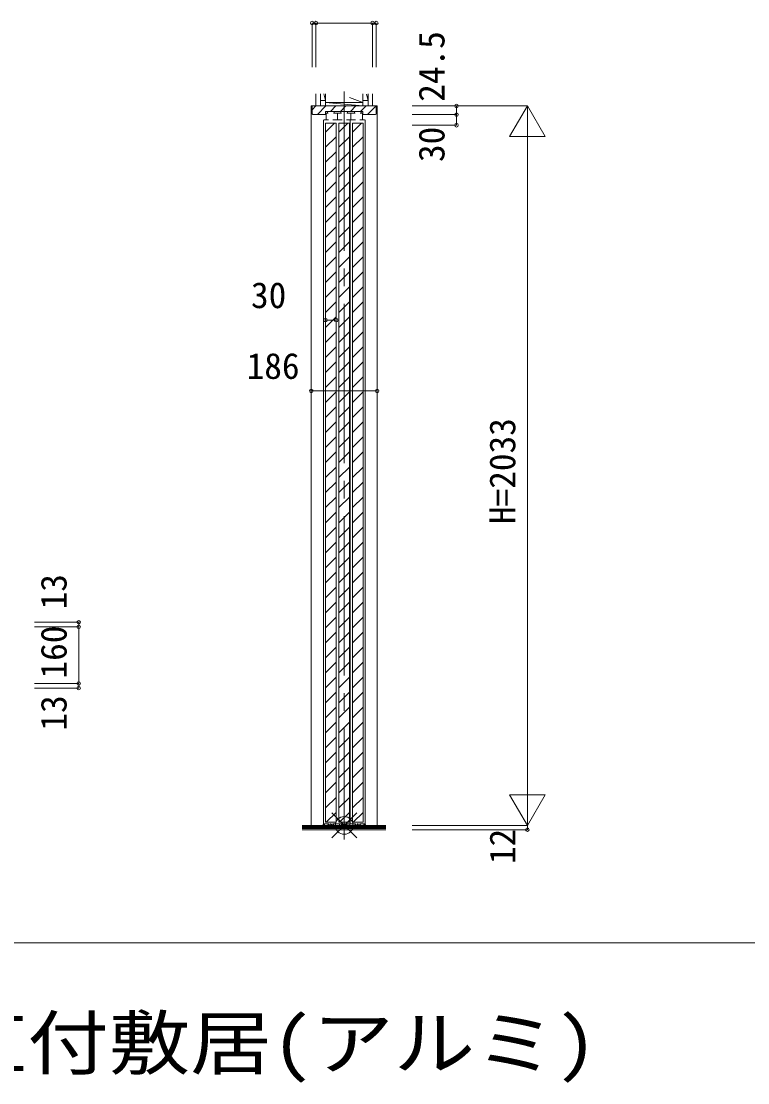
# Model space of a CAD drawing. Units: millimetres, scale not verified. Extents: x -21025 to 7656, y -14850 to 5150.
# Drawn here: x -11909 to -9858, y -11998 to -8998 of the extents above; entities that cross this region are included whole.
import ezdxf
from ezdxf.enums import TextEntityAlignment as Align

# ---------------------------------------------------------------- set-up
doc = ezdxf.new("R2010")
doc.units = ezdxf.units.MM
doc.header["$LTSCALE"] = 50
doc.linetypes.add('CHAIN2', pattern=[12, 9, -1, 1, -1])
doc.layers.add('0-0_0', color=7, linetype='Continuous')
for name, color, linetype, lineweight in [('0-1_YKK_F1', 7, 'Continuous', 9), ('0-2_YKK_IN', 7, 'Continuous', 9), ('0-4_YKK_N1', 2, 'Continuous', 9), ('0-6_YKK_C1', 4, 'Continuous', 9), ('0-7_YKK_Z1', 7, 'Continuous', 9)]:
    doc.layers.add(name, color=color, linetype=linetype, lineweight=lineweight)
doc.styles.add('ＭＳ ゴシック', font='')
doc.styles.get('ＭＳ ゴシック').set_extended_font_data('MS Gothic')

msp = doc.modelspace()

# ---------------------------------------------------------------- linework, layer by layer
at = {"layer": '0-1_YKK_F1'}
msp.add_line((-21025, -11602.5), (7475, -11602.5), dxfattribs=at)
at = {"layer": '0-2_YKK_IN'}
for p, q in [((-11032.54, -11235.14), (-10961.83, -11305.86)), ((-11032.54, -11305.86), (-10961.83, -11235.14))]:
    msp.add_line(p, q, dxfattribs=at)
msp.add_circle((-10997.19, -11270.5), 25, dxfattribs=at)
at = {"layer": '0-4_YKK_N1'}
for p, q in [((-11077.19, -9003.13), (-10917.19, -9003.13)), ((-11077.19, -9003.13), (-11077.19, -9128.13)), ((-10917.19, -9003.13), (-10917.19, -9128.13)), ((-10680.01, -9262), (-10680.01, -9237.5)), ((-10530.01, -9324.1), (-10480.01, -9237.5)), ((-10480.01, -9237.5), (-10480.01, -11270.5)), ((-10805.01, -9262), (-10680.01, -9262)), ((-10680.01, -9262), (-10680.01, -9292)), ((-10805.01, -9292), (-10680.01, -9292)), ((-10530.01, -9324.1), (-10430.01, -9324.1)), ((-11050.19, -9842.78), (-11020.19, -9842.78)), ((-11090.19, -10042.78), (-10904.19, -10042.78)), ((-11872.22, -10696.5), (-11747.22, -10696.5)), ((-11747.22, -10709.5), (-11747.22, -10696.5)), ((-11872.22, -10709.5), (-11747.22, -10709.5)), ((-11872.22, -10869.5), (-11747.22, -10869.5)), ((-11872.22, -10882.5), (-11747.22, -10882.5)), ((-10530.01, -11183.9), (-10480.01, -11270.5)), ((-10530.01, -11183.9), (-10430.01, -11183.9)), ((-10480.01, -11270.5), (-10430.01, -11183.9)), ((-10805.01, -11270.5), (-10480.01, -11270.5)), ((-10480.01, -11270.5), (-10480.01, -11282.5)), ((-10805.01, -11282.5), (-10480.01, -11282.5))]:
    msp.add_line(p, q, dxfattribs=at)
for points in [[(-11077.19, -9003.13), (-11087.69, -9003.13), (-11087.69, -9128.13)], [(-10917.19, -9003.13), (-10906.69, -9003.13), (-10906.69, -9128.13)], [(-10805.01, -9237.5), (-10480.01, -9237.5), (-10430.01, -9324.1)], [(-11747.22, -10709.5), (-11747.22, -10869.5), (-11747.22, -10882.5)]]:
    msp.add_lwpolyline(points, dxfattribs=at)
for centre in [(-11087.69, -9003.13), (-11077.19, -9003.13), (-10917.19, -9003.13), (-10906.69, -9003.13), (-10680.01, -9237.5), (-10680.01, -9262), (-10680.01, -9292), (-11050.19, -9842.78), (-11020.19, -9842.78), (-11090.19, -10042.78), (-10904.19, -10042.78), (-11747.22, -10696.5), (-11747.22, -10709.5), (-11747.22, -10869.5), (-11747.22, -10882.5), (-10480.01, -11282.5)]:
    msp.add_circle(centre, 5, dxfattribs=at)
at = {"layer": '0-6_YKK_C1'}
for p, q in [((-11090.19, -9237.5), (-11090.19, -11270.5)), ((-11087.69, -9237.5), (-11090.19, -9237.5)), ((-11087.69, -9248.04), (-11077.15, -9237.5)), ((-11087.69, -9237.5), (-11087.69, -9259.5)), ((-11062.69, -9237.5), (-11087.69, -9237.5)), ((-11072.86, -9261.5), (-11048.86, -9237.5)), ((-10931.69, -9237.5), (-11062.69, -9237.5)), ((-11036.18, -9253.1), (-11020.58, -9237.5)), ((-11007.9, -9253.1), (-10992.3, -9237.5)), ((-10979.61, -9253.1), (-10964.01, -9237.5)), ((-10951.33, -9253.1), (-10935.73, -9237.5)), ((-10906.69, -9237.5), (-10931.69, -9237.5)), ((-10931.44, -9261.5), (-10907.44, -9237.5)), ((-10906.69, -9237.5), (-10904.19, -9237.5)), ((-10906.69, -9259.5), (-10906.69, -9237.5)), ((-10904.19, -9237.5), (-10904.19, -11270.5)), ((-11085.69, -9261.5), (-11050.29, -9261.5)), ((-11057.99, -9261.7), (-11048.29, -9261.7)), ((-11050.29, -9261.5), (-11049.79, -9261)), ((-11049.79, -9253.1), (-11005.79, -9253.1)), ((-11049.79, -9261), (-11049.79, -9253.1)), ((-11048.29, -9258.2), (-11048.29, -9276.7)), ((-11042.59, -9258.2), (-11048.29, -9258.2)), ((-11044.59, -9258.2), (-11044.59, -9253.1)), ((-11044.59, -9253.1), (-11025.79, -9253.1)), ((-11027.79, -9258.2), (-11004.59, -9258.2)), ((-11025.79, -9253.1), (-11025.79, -9258.2)), ((-11016.19, -9258.2), (-11016.19, -9276.7)), ((-11006.59, -9253.1), (-11006.59, -9258.2)), ((-11005.79, -9253.1), (-10988.59, -9253.1)), ((-11005.69, -9253.1), (-10988.69, -9253.1)), ((-10989.79, -9258.2), (-10966.59, -9258.2)), ((-10988.59, -9253.1), (-10944.59, -9253.1)), ((-10987.79, -9253.1), (-10987.79, -9258.2)), ((-10978.19, -9258.2), (-10978.19, -9276.7)), ((-10968.59, -9253.1), (-10968.59, -9258.2)), ((-10968.59, -9253.1), (-10949.79, -9253.1)), ((-10951.79, -9258.2), (-10946.09, -9258.2)), ((-10949.79, -9253.1), (-10949.79, -9258.2)), ((-10946.09, -9258.2), (-10946.09, -9276.7)), ((-10936.39, -9261.7), (-10946.09, -9261.7)), ((-10944.59, -9253.1), (-10944.59, -9261)), ((-10944.59, -9261), (-10944.09, -9261.5)), ((-10944.59, -9261), (-10944.09, -9261.5)), ((-10944.09, -9261.5), (-10908.69, -9261.5)), ((-11056.19, -9276.88), (-11056.19, -11268.77)), ((-11041.39, -9276.7), (-11053.99, -9276.7)), ((-11050.19, -9311.91), (-11024.77, -9286.5)), ((-11050.19, -11261.5), (-11050.19, -9286.5)), ((-11050.19, -9286.5), (-11020.19, -9286.5)), ((-11028.99, -9276.7), (-11003.39, -9276.7)), ((-11020.19, -11261.5), (-11020.19, -9286.5)), ((-11020.19, -11261.5), (-11020.19, -9286.5)), ((-11012.19, -9311.91), (-10986.77, -9286.5)), ((-11012.19, -11261.5), (-11012.19, -9286.5)), ((-11012.19, -9286.5), (-10982.19, -9286.5)), ((-10990.99, -9276.7), (-10965.39, -9276.7)), ((-10982.19, -11261.5), (-10982.19, -9286.5)), ((-10982.19, -11261.5), (-10982.19, -9286.5)), ((-10980.19, -9276.88), (-10980.19, -11267.5)), ((-10974.19, -9311.91), (-10948.77, -9286.5)), ((-10974.19, -11261.5), (-10974.19, -9286.5)), ((-10974.19, -9286.5), (-10944.19, -9286.5)), ((-10952.99, -9276.7), (-10940.39, -9276.7)), ((-10944.19, -11261.5), (-10944.19, -9286.5)), ((-10938.19, -9276.88), (-10938.19, -11268.77)), ((-11050.19, -9354.34), (-11020.19, -9324.34)), ((-11012.19, -9354.34), (-10982.19, -9324.34)), ((-10974.19, -9354.34), (-10944.19, -9324.34)), ((-11050.19, -9396.77), (-11020.19, -9366.77)), ((-11012.19, -9396.77), (-10982.19, -9366.77)), ((-10974.19, -9396.77), (-10944.19, -9366.77)), ((-11050.19, -9439.19), (-11020.19, -9409.19)), ((-11012.19, -9439.19), (-10982.19, -9409.19)), ((-10974.19, -9439.19), (-10944.19, -9409.19)), ((-11050.19, -9481.62), (-11020.19, -9451.62)), ((-11012.19, -9481.62), (-10982.19, -9451.62)), ((-10974.19, -9481.62), (-10944.19, -9451.62)), ((-11050.19, -9524.05), (-11020.19, -9494.05)), ((-11012.19, -9524.05), (-10982.19, -9494.05)), ((-10974.19, -9524.05), (-10944.19, -9494.05)), ((-11050.19, -9566.47), (-11020.19, -9536.47)), ((-11012.19, -9566.47), (-10982.19, -9536.47)), ((-10974.19, -9566.47), (-10944.19, -9536.47)), ((-11050.19, -9608.9), (-11020.19, -9578.9)), ((-11012.19, -9608.9), (-10982.19, -9578.9)), ((-10974.19, -9608.9), (-10944.19, -9578.9)), ((-11050.19, -9651.33), (-11020.19, -9621.33)), ((-11012.19, -9651.33), (-10982.19, -9621.33)), ((-10974.19, -9651.33), (-10944.19, -9621.33)), ((-11050.19, -9693.75), (-11020.19, -9663.75)), ((-11012.19, -9693.75), (-10982.19, -9663.75)), ((-10974.19, -9693.75), (-10944.19, -9663.75)), ((-11050.19, -9736.18), (-11020.19, -9706.18)), ((-11012.19, -9736.18), (-10982.19, -9706.18)), ((-10974.19, -9736.18), (-10944.19, -9706.18)), ((-11050.19, -9778.61), (-11020.19, -9748.61)), ((-11012.19, -9778.61), (-10982.19, -9748.61)), ((-10974.19, -9778.61), (-10944.19, -9748.61)), ((-11050.19, -9821.03), (-11020.19, -9791.03)), ((-11012.19, -9821.03), (-10982.19, -9791.03)), ((-10974.19, -9821.03), (-10944.19, -9791.03)), ((-11050.19, -9863.46), (-11020.19, -9833.46)), ((-11012.19, -9863.46), (-10982.19, -9833.46)), ((-10974.19, -9863.46), (-10944.19, -9833.46)), ((-11050.19, -9905.88), (-11020.19, -9875.88)), ((-11012.19, -9905.88), (-10982.19, -9875.88)), ((-10974.19, -9905.88), (-10944.19, -9875.88)), ((-11050.19, -9948.31), (-11020.19, -9918.31)), ((-11012.19, -9948.31), (-10982.19, -9918.31)), ((-10974.19, -9948.31), (-10944.19, -9918.31)), ((-11050.19, -9990.74), (-11020.19, -9960.74)), ((-11012.19, -9990.74), (-10982.19, -9960.74)), ((-10974.19, -9990.74), (-10944.19, -9960.74)), ((-11050.19, -10033.16), (-11020.19, -10003.16)), ((-11012.19, -10033.16), (-10982.19, -10003.16)), ((-10974.19, -10033.16), (-10944.19, -10003.16)), ((-11050.19, -10075.59), (-11020.19, -10045.59)), ((-11012.19, -10075.59), (-10982.19, -10045.59)), ((-10974.19, -10075.59), (-10944.19, -10045.59)), ((-11050.19, -10118.02), (-11020.19, -10088.02)), ((-11012.19, -10118.02), (-10982.19, -10088.02)), ((-10974.19, -10118.02), (-10944.19, -10088.02)), ((-11050.19, -10160.44), (-11020.19, -10130.44)), ((-11012.19, -10160.44), (-10982.19, -10130.44)), ((-10974.19, -10160.44), (-10944.19, -10130.44)), ((-11050.19, -10202.87), (-11020.19, -10172.87)), ((-11012.19, -10202.87), (-10982.19, -10172.87)), ((-10974.19, -10202.87), (-10944.19, -10172.87)), ((-11050.19, -10245.3), (-11020.19, -10215.3)), ((-11012.19, -10245.3), (-10982.19, -10215.3)), ((-10974.19, -10245.3), (-10944.19, -10215.3)), ((-11050.19, -10287.72), (-11020.19, -10257.72)), ((-11012.19, -10287.72), (-10982.19, -10257.72)), ((-10974.19, -10287.72), (-10944.19, -10257.72)), ((-11050.19, -10330.15), (-11020.19, -10300.15)), ((-11012.19, -10330.15), (-10982.19, -10300.15)), ((-10974.19, -10330.15), (-10944.19, -10300.15)), ((-11050.19, -10372.58), (-11020.19, -10342.58)), ((-11012.19, -10372.58), (-10982.19, -10342.58)), ((-10974.19, -10372.58), (-10944.19, -10342.58)), ((-11050.19, -10415), (-11020.19, -10385)), ((-11012.19, -10415), (-10982.19, -10385)), ((-10974.19, -10415), (-10944.19, -10385)), ((-11050.19, -10457.43), (-11020.19, -10427.43)), ((-11012.19, -10457.43), (-10982.19, -10427.43)), ((-10974.19, -10457.43), (-10944.19, -10427.43)), ((-11050.19, -10499.85), (-11020.19, -10469.85)), ((-11012.19, -10499.85), (-10982.19, -10469.85)), ((-10974.19, -10499.85), (-10944.19, -10469.85)), ((-11050.19, -10542.28), (-11020.19, -10512.28)), ((-11012.19, -10542.28), (-10982.19, -10512.28)), ((-10974.19, -10542.28), (-10944.19, -10512.28)), ((-11050.19, -10584.71), (-11020.19, -10554.71)), ((-11012.19, -10584.71), (-10982.19, -10554.71)), ((-10974.19, -10584.71), (-10944.19, -10554.71)), ((-11050.19, -10627.13), (-11020.19, -10597.13)), ((-11012.19, -10627.13), (-10982.19, -10597.13)), ((-10974.19, -10627.13), (-10944.19, -10597.13)), ((-11050.19, -10669.56), (-11020.19, -10639.56)), ((-11012.19, -10669.56), (-10982.19, -10639.56)), ((-10974.19, -10669.56), (-10944.19, -10639.56)), ((-11050.19, -10711.99), (-11020.19, -10681.99)), ((-11012.19, -10711.99), (-10982.19, -10681.99)), ((-10974.19, -10711.99), (-10944.19, -10681.99)), ((-11050.19, -10754.41), (-11020.19, -10724.41)), ((-11012.19, -10754.41), (-10982.19, -10724.41)), ((-10974.19, -10754.41), (-10944.19, -10724.41)), ((-11050.19, -10796.84), (-11020.19, -10766.84)), ((-11012.19, -10796.84), (-10982.19, -10766.84)), ((-10974.19, -10796.84), (-10944.19, -10766.84)), ((-11050.19, -10839.27), (-11020.19, -10809.27)), ((-11012.19, -10839.27), (-10982.19, -10809.27)), ((-10974.19, -10839.27), (-10944.19, -10809.27)), ((-11050.19, -10881.69), (-11020.19, -10851.69)), ((-11012.19, -10881.69), (-10982.19, -10851.69)), ((-10974.19, -10881.69), (-10944.19, -10851.69)), ((-11050.19, -10924.12), (-11020.19, -10894.12)), ((-11012.19, -10924.12), (-10982.19, -10894.12)), ((-10974.19, -10924.12), (-10944.19, -10894.12)), ((-11050.19, -10966.54), (-11020.19, -10936.54)), ((-11012.19, -10966.54), (-10982.19, -10936.54)), ((-10974.19, -10966.54), (-10944.19, -10936.54)), ((-11050.19, -11008.97), (-11020.19, -10978.97)), ((-11012.19, -11008.97), (-10982.19, -10978.97)), ((-10974.19, -11008.97), (-10944.19, -10978.97)), ((-11050.19, -11051.4), (-11020.19, -11021.4)), ((-11012.19, -11051.4), (-10982.19, -11021.4)), ((-10974.19, -11051.4), (-10944.19, -11021.4)), ((-11050.19, -11093.82), (-11020.19, -11063.82)), ((-11012.19, -11093.82), (-10982.19, -11063.82)), ((-10974.19, -11093.82), (-10944.19, -11063.82)), ((-11050.19, -11136.25), (-11020.19, -11106.25)), ((-11012.19, -11136.25), (-10982.19, -11106.25)), ((-10974.19, -11136.25), (-10944.19, -11106.25)), ((-11050.19, -11178.68), (-11020.19, -11148.68)), ((-11012.19, -11178.68), (-10982.19, -11148.68)), ((-10974.19, -11178.68), (-10944.19, -11148.68)), ((-11050.19, -11221.1), (-11020.19, -11191.1)), ((-11012.19, -11221.1), (-10982.19, -11191.1)), ((-10974.19, -11221.1), (-10944.19, -11191.1)), ((-11048.16, -11261.5), (-11020.19, -11233.53)), ((-11010.16, -11261.5), (-10982.19, -11233.53)), ((-10972.16, -11261.5), (-10944.19, -11233.53)), ((-11057.74, -11269.83), (-11057.74, -11270.4)), ((-11055.03, -11266.29), (-11057.15, -11268.41)), ((-11054.54, -11267.13), (-11053.2, -11266.64)), ((-11054.54, -11270.5), (-11054.54, -11267.13)), ((-10939.89, -11270.5), (-11054.54, -11270.5)), ((-11043.24, -11265.7), (-11053.61, -11265.7)), ((-11052.74, -11265.7), (-11052.74, -11269)), ((-11050.19, -11261.5), (-11020.19, -11261.5)), ((-11043.24, -11265.7), (-11043.24, -11268.2)), ((-11043.24, -11268.2), (-11041.64, -11268.2)), ((-11043.14, -11265.5), (-11041.14, -11265.5)), ((-11041.14, -11265.5), (-11041.14, -11269.3)), ((-11041.14, -11269.3), (-11036.94, -11269.3)), ((-11036.94, -11269.3), (-11036.94, -11267.7)), ((-11033.54, -11267.7), (-11033.54, -11269.3)), ((-11033.54, -11269.3), (-11029.34, -11269.3)), ((-11029.34, -11265.5), (-11027.34, -11265.5)), ((-11029.34, -11269.3), (-11029.34, -11265.5)), ((-11027.72, -11266.8), (-11027.59, -11266.44)), ((-11026.96, -11268.9), (-11027.72, -11266.8)), ((-11027.59, -11266.44), (-11027.34, -11266)), ((-11027.34, -11266), (-11027.04, -11265.7)), ((-11027.04, -11265.7), (-11005.44, -11265.7)), ((-11021.74, -11269), (-11021.74, -11265.7)), ((-11012.19, -11261.5), (-10982.19, -11261.5)), ((-11010.74, -11269), (-11010.74, -11265.7)), ((-11004.76, -11266.8), (-11005.52, -11268.9)), ((-11005.44, -11265.7), (-11005.14, -11266)), ((-11005.14, -11265.5), (-11003.14, -11265.5)), ((-11005.14, -11266), (-11004.89, -11266.44)), ((-11004.89, -11266.44), (-11004.76, -11266.8)), ((-11003.14, -11265.5), (-11003.14, -11269.3)), ((-11003.14, -11269.3), (-10998.94, -11269.3)), ((-10998.94, -11269.3), (-10998.94, -11267.7)), ((-10995.54, -11267.7), (-10995.54, -11269.3)), ((-10995.54, -11269.3), (-10991.34, -11269.3)), ((-10991.34, -11265.5), (-10989.34, -11265.5)), ((-10991.34, -11269.3), (-10991.34, -11265.5)), ((-10989.67, -11266.8), (-10989.54, -11266.44)), ((-10988.9, -11268.9), (-10989.67, -11266.8)), ((-10989.54, -11266.44), (-10989.29, -11266)), ((-10989.29, -11266), (-10988.99, -11265.7)), ((-10988.99, -11265.7), (-10967.39, -11265.7)), ((-10983.69, -11269), (-10983.69, -11265.7)), ((-10974.19, -11261.5), (-10944.19, -11261.5)), ((-10972.69, -11269), (-10972.69, -11265.7)), ((-10966.7, -11266.8), (-10967.47, -11268.9)), ((-10967.39, -11265.7), (-10967.09, -11266)), ((-10967.09, -11265.5), (-10965.09, -11265.5)), ((-10967.09, -11266), (-10966.84, -11266.44)), ((-10966.84, -11266.44), (-10966.7, -11266.8)), ((-10965.09, -11265.5), (-10965.09, -11269.3)), ((-10965.09, -11269.3), (-10960.89, -11269.3)), ((-10960.89, -11269.3), (-10960.89, -11267.7)), ((-10957.49, -11267.7), (-10957.49, -11269.3)), ((-10957.49, -11269.3), (-10953.29, -11269.3)), ((-10953.29, -11265.5), (-10951.29, -11265.5)), ((-10953.29, -11269.3), (-10953.29, -11265.5)), ((-10951.19, -11265.7), (-10940.82, -11265.7)), ((-10941.69, -11265.7), (-10941.69, -11269)), ((-10941.23, -11266.64), (-10939.89, -11267.13)), ((-10939.89, -11267.13), (-10939.89, -11270.54)), ((-10939.41, -11266.29), (-10937.28, -11268.41)), ((-10936.69, -11269.83), (-10936.69, -11270.4))]:
    msp.add_line(p, q, dxfattribs=at)
for points in [[(-11077.19, -9237.5), (-10997.19, -9237.5), (-10917.19, -9237.5)], [(-10952.79, -11268.2), (-10951.19, -11268.2), (-10951.19, -11265.7)]]:
    msp.add_lwpolyline(points, dxfattribs=at)
for centre, radius, start, end in [((-11085.69, -9259.5), 2, 180, 269.99998), ((-10908.69, -9259.5), 2, 270, 359.99998), ((-11055.74, -11269.83), 2, 135, 180), ((-11053.61, -11267.7), 2, 89.99998, 134.99998), ((-11035.24, -11267.7), 1.7, 359.99998, 180), ((-10997.24, -11267.7), 1.7, 359.99998, 180), ((-10959.19, -11267.7), 1.7, 359.99998, 180), ((-10940.82, -11267.7), 2, 45, 90), ((-10938.69, -11269.83), 2, 359.99998, 44.99998)]:
    msp.add_arc(centre, radius, start, end, dxfattribs=at)
at = {"layer": '0-7_YKK_Z1'}
for p, q in [((-11077.19, -9237.5), (-11077.19, -9203.13)), ((-11064.69, -9203.13), (-11064.69, -9237.5)), ((-11054.88, -9203.14), (-11049.69, -9222.5)), ((-11049.69, -9203.32), (-11049.69, -9237.5)), ((-10944.69, -9203.32), (-10944.69, -9237.5)), ((-10934.7, -9203.8), (-10929.69, -9222.5)), ((-10929.69, -9237.5), (-10929.69, -9203.13)), ((-10917.19, -9203.13), (-10917.19, -9237.5)), ((-11049.69, -9222.5), (-11064.69, -9222.5)), ((-11049.69, -9227.5), (-10944.69, -9237.5)), ((-10944.69, -9227.5), (-11049.69, -9227.5)), ((-10944.69, -9227.5), (-10982.29, -9213.88)), ((-10929.69, -9222.5), (-10944.69, -9222.5)), ((-11027.19, -11270.5), (-11116.43, -11270.5)), ((-11116.43, -11273.5), (-11027.19, -11273.5)), ((-11116.43, -11276.5), (-11027.19, -11276.5)), ((-10880.01, -11270.5), (-11027.19, -11270.5)), ((-10880.01, -11273.5), (-11027.19, -11273.5)), ((-10880.01, -11276.5), (-11027.19, -11276.5)), ((-11116.43, -11279.5), (-11027.19, -11279.5)), ((-10880.01, -11282.5), (-11116.43, -11282.5)), ((-10880.01, -11279.5), (-11027.19, -11279.5))]:
    msp.add_line(p, q, dxfattribs=at)
at = {"layer": '0-7_YKK_Z1', "linetype": 'CHAIN2'}
msp.add_line((-10997.19, -9196.93), (-10997.19, -11310.45), dxfattribs=at)

# ---------------------------------------------------------------- texts
at = {"layer": '0-0_0', "style": 'ＭＳ ゴシック', "width": 1.15}
msp.add_text('枠見込み148/ラウンドレール/直付敷居(アルミ)', height=146.6, dxfattribs=at).set_placement((-15225, -12002.5), align=Align.BOTTOM_LEFT)
at = {"layer": '0-4_YKK_N1', "color": 4, "style": 'ＭＳ ゴシック'}
for s, p in [('24.5', (-10692.01, -9225.75)), ('30', (-10692.01, -9395.97)), ('H=2033', (-10492.01, -10419)), ('13', (-11759.22, -10660.1)), ('160', (-11759.22, -10855.31)), ('13', (-11759.22, -11002.5)), ('12', (-10491.83, -11379.8))]:
    msp.add_text(s, height=73.31, rotation=90, dxfattribs=at).set_placement(p, align=Align.BOTTOM_LEFT)
for s, p in [('30', (-11260.61, -9830.78)), ('186', (-11272.9, -10030.78))]:
    msp.add_text(s, height=73.31, dxfattribs=at).set_placement(p, align=Align.BOTTOM_LEFT)

doc.saveas('drawing.dxf')
